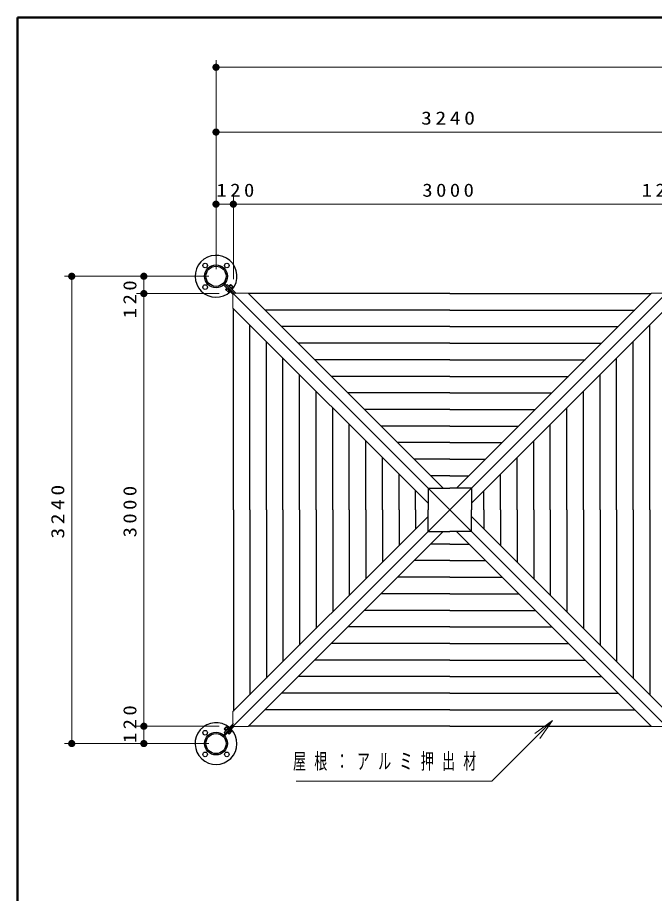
# Model space of a CAD drawing. Units: millimetres on the paper, scale 1:50. Extents: x -365 to 2, y 0 to 257.
# Drawn here: x -365 to -276.7, y 135.5 to 257 of the extents above; entities that cross this region are included whole.
import ezdxf

# ---------------------------------------------------------------- set-up
doc = ezdxf.new("R2010")
doc.units = ezdxf.units.MM
doc.layers.add('LY_1', color=7, linetype='Continuous', lineweight=25)
doc.layers.add('LY_2', color=7, linetype='Continuous', lineweight=13)
doc.styles.add('ＭＳ ゴシック', font='')
doc.styles.get('ＭＳ ゴシック').set_extended_font_data('MS Gothic')

# ---------------------------------------------------------------- blocks, each defined once
blk = doc.blocks.new('filled_dot')
at = {"color": 0, "linetype": 'Continuous', "lineweight": -2, "const_width": 1.25}
blk.add_lwpolyline([(-0.625, 0, 1), (0.625, 0, 1)], format="xyb", close=True, dxfattribs=at)

msp = doc.modelspace()

# ---------------------------------------------------------------- linework, layer by layer
at = {"layer": 'LY_1', "lineweight": 13}
for p, q in [((-337.491, 222.114), (-337.491, 251.099)), ((-337.491, 250.099), (-143.091, 250.099)), ((-337.491, 222.114), (-337.491, 242.114)), ((-337.491, 241.114), (-272.691, 241.114)), ((-335.091, 220.695), (-335.091, 232.114)), ((-337.491, 231.114), (-331.601, 231.114)), ((-335.091, 231.114), (-275.091, 231.114)), ((-278.611, 231.114), (-272.691, 231.114)), ((-338.491, 221.114), (-358.491, 221.114)), ((-357.491, 156.314), (-357.491, 221.114)), ((-347.491, 215.193), (-347.491, 221.114)), ((-337.072, 218.714), (-348.491, 218.714)), ((-347.491, 158.714), (-347.491, 218.714)), ((-347.491, 156.314), (-347.491, 162.203)), ((-293.328, 157.726), (-290.853, 159.494)), ((-290.853, 159.494), (-292.975, 157.373)), ((-290.853, 159.494), (-292.621, 157.019)), ((-337.072, 158.714), (-348.491, 158.714)), ((-338.491, 156.314), (-358.491, 156.314))]:
    msp.add_line(p, q, dxfattribs=at)
at = {"layer": 'LY_1'}
for p, q in [((-336.439, 219.934), (-335.367, 218.862)), ((-336.439, 219.934), (-335.138, 218.633)), ((-336.312, 220.062), (-334.963, 218.714)), ((-336.312, 220.062), (-335.01, 218.76)), ((-336.088, 219.838), (-335.961, 219.965)), ((-335.961, 219.965), (-334.709, 218.714)), ((-335.689, 219.784), (-335.505, 219.968)), ((-335.604, 219.699), (-335.384, 219.92)), ((-335.109, 219.572), (-335.505, 219.968)), ((-335.157, 219.694), (-335.384, 219.92)), ((-336.034, 219.439), (-336.175, 219.298)), ((-335.779, 218.902), (-336.175, 219.298)), ((-335.949, 219.354), (-336.091, 219.213)), ((-336.003, 219.498), (-336.048, 219.453)), ((-335.624, 219.029), (-336.048, 219.453)), ((-335.723, 219.128), (-335.864, 218.986)), ((-335.638, 219.043), (-335.779, 218.902)), ((-335.748, 219.753), (-335.703, 219.798)), ((-335.279, 219.374), (-335.703, 219.798)), ((-335.579, 219.074), (-335.624, 219.029)), ((-335.378, 219.473), (-335.157, 219.694)), ((-335.367, 218.862), (-335.239, 218.989)), ((-335.324, 219.329), (-335.279, 219.374)), ((-335.293, 219.388), (-335.109, 219.572)), ((-336.439, 157.493), (-335.091, 158.841)), ((-336.439, 157.493), (-335.138, 158.794)), ((-335.949, 158.695), (-336.345, 158.299)), ((-336.161, 158.115), (-336.345, 158.299)), ((-336.342, 157.844), (-335.091, 159.095)), ((-336.312, 157.365), (-335.01, 158.667)), ((-336.312, 157.365), (-335.239, 158.438)), ((-336.071, 158.647), (-336.297, 158.421)), ((-336.076, 158.2), (-336.297, 158.421)), ((-335.751, 158.525), (-336.175, 158.101)), ((-336.13, 158.056), (-336.175, 158.101)), ((-335.85, 158.426), (-336.071, 158.647)), ((-335.765, 158.511), (-335.949, 158.695)), ((-335.406, 158.18), (-335.83, 157.756)), ((-335.706, 158.48), (-335.751, 158.525)), ((-335.279, 158.025), (-335.675, 157.629)), ((-335.505, 158.081), (-335.364, 157.94)), ((-335.451, 158.226), (-335.406, 158.18)), ((-335.42, 158.166), (-335.279, 158.025)), ((-335.239, 158.438), (-335.367, 158.565)), ((-336.215, 157.717), (-336.342, 157.844)), ((-335.876, 157.801), (-335.83, 157.756)), ((-335.816, 157.77), (-335.675, 157.629)), ((-335.731, 157.855), (-335.59, 157.714))]:
    msp.add_line(p, q, dxfattribs=at)
at = {"layer": 'LY_1', "color": 131}
for p, q in [((-308.091, 191.714), (-335.138, 218.76)), ((-308.091, 191.714), (-335.138, 218.76)), ((-308.091, 191.714), (-335.138, 218.76)), ((-306.005, 191.714), (-333.052, 218.76)), ((-304.177, 191.714), (-277.13, 218.76)), ((-304.177, 191.714), (-277.13, 218.76)), ((-302.091, 191.714), (-275.044, 218.76)), ((-302.091, 191.714), (-275.044, 218.76)), ((-302.091, 191.714), (-275.044, 218.76)), ((-308.091, 189.628), (-335.138, 216.674)), ((-308.091, 189.628), (-335.138, 216.674)), ((-302.091, 189.628), (-275.044, 216.674)), ((-308.091, 187.8), (-335.138, 160.753)), ((-302.091, 187.8), (-275.044, 160.753)), ((-302.091, 187.8), (-275.044, 160.753)), ((-308.091, 185.714), (-335.138, 158.667)), ((-308.091, 185.714), (-335.138, 158.667)), ((-308.091, 185.714), (-335.138, 158.667)), ((-306.005, 185.714), (-333.052, 158.667)), ((-306.005, 185.714), (-333.052, 158.667)), ((-304.177, 185.714), (-277.13, 158.667)), ((-302.091, 185.714), (-275.044, 158.667)), ((-302.091, 185.714), (-275.044, 158.667)), ((-302.091, 185.714), (-275.044, 158.667))]:
    msp.add_line(p, q, dxfattribs=at)
at = {"layer": 'LY_1', "color": 131, "lineweight": 13}
for p, q in [((-335.138, 216.674), (-335.138, 218.76)), ((-333.052, 218.76), (-335.138, 218.76)), ((-335.138, 216.674), (-335.138, 218.76)), ((-277.13, 218.76), (-275.044, 218.76)), ((-277.13, 218.76), (-275.044, 218.76)), ((-335.138, 160.753), (-335.138, 158.667)), ((-333.052, 158.667), (-335.138, 158.667)), ((-333.052, 158.667), (-335.138, 158.667)), ((-277.13, 158.667), (-275.044, 158.667))]:
    msp.add_line(p, q, dxfattribs=at)
at = {"layer": 'LY_1', "color": 4}
for p, q in [((-305.091, 218.714), (-333.005, 218.714)), ((-305.091, 218.714), (-277.177, 218.714)), ((-305.091, 218.714), (-277.177, 218.714)), ((-335.091, 188.714), (-335.091, 216.628)), ((-335.091, 188.714), (-335.091, 216.628)), ((-335.091, 188.714), (-335.091, 160.8)), ((-305.091, 158.714), (-333.005, 158.714)), ((-305.091, 158.714), (-333.005, 158.714)), ((-305.091, 158.714), (-277.177, 158.714))]:
    msp.add_line(p, q, dxfattribs=at)
at = {"layer": 'LY_1', "color": 12}
for p, q in [((-305.091, 216.434), (-330.725, 216.434)), ((-305.091, 216.434), (-279.456, 216.434)), ((-305.091, 216.434), (-279.456, 216.434)), ((-332.811, 188.714), (-332.811, 214.348)), ((-332.811, 188.714), (-332.811, 214.348)), ((-305.091, 214.135), (-328.427, 214.135)), ((-305.091, 214.135), (-281.755, 214.135)), ((-305.091, 214.135), (-281.755, 214.135)), ((-277.37, 188.714), (-277.37, 214.348)), ((-330.513, 188.714), (-330.513, 212.049)), ((-330.513, 188.714), (-330.513, 212.049)), ((-305.091, 211.837), (-326.128, 211.837)), ((-305.091, 211.837), (-284.054, 211.837)), ((-305.091, 211.837), (-284.054, 211.837)), ((-279.669, 188.714), (-279.669, 212.049)), ((-328.214, 188.714), (-328.214, 209.751)), ((-328.214, 188.714), (-328.214, 209.751)), ((-305.091, 209.538), (-323.829, 209.538)), ((-305.091, 209.538), (-286.352, 209.538)), ((-305.091, 209.538), (-286.352, 209.538)), ((-281.968, 188.714), (-281.968, 209.751)), ((-325.915, 188.714), (-325.915, 207.452)), ((-325.915, 188.714), (-325.915, 207.452)), ((-305.091, 207.239), (-321.53, 207.239)), ((-305.091, 207.239), (-288.651, 207.239)), ((-305.091, 207.239), (-288.651, 207.239)), ((-284.267, 188.714), (-284.267, 207.452)), ((-323.616, 188.714), (-323.616, 205.153)), ((-323.616, 188.714), (-323.616, 205.153)), ((-305.091, 204.94), (-319.231, 204.94)), ((-305.091, 204.94), (-290.95, 204.94)), ((-305.091, 204.94), (-290.95, 204.94)), ((-286.565, 188.714), (-286.565, 205.153)), ((-321.317, 188.714), (-321.317, 202.854)), ((-321.317, 188.714), (-321.317, 202.854)), ((-305.091, 202.641), (-316.933, 202.641)), ((-305.091, 202.641), (-293.249, 202.641)), ((-305.091, 202.641), (-293.249, 202.641)), ((-288.864, 188.714), (-288.864, 202.854)), ((-319.019, 188.714), (-319.019, 200.555)), ((-319.019, 188.714), (-319.019, 200.555)), ((-291.163, 188.714), (-291.163, 200.555)), ((-305.091, 200.343), (-314.634, 200.343)), ((-305.091, 200.343), (-295.548, 200.343)), ((-305.091, 200.343), (-295.548, 200.343)), ((-316.72, 188.714), (-316.72, 198.257)), ((-316.72, 188.714), (-316.72, 198.257)), ((-305.091, 198.044), (-312.335, 198.044)), ((-305.091, 198.044), (-297.846, 198.044)), ((-305.091, 198.044), (-297.846, 198.044)), ((-293.462, 188.714), (-293.462, 198.257)), ((-314.421, 188.714), (-314.421, 195.958)), ((-314.421, 188.714), (-314.421, 195.958)), ((-305.091, 195.745), (-310.036, 195.745)), ((-305.091, 195.745), (-300.145, 195.745)), ((-305.091, 195.745), (-300.145, 195.745)), ((-295.76, 188.714), (-295.76, 195.958)), ((-312.122, 188.714), (-312.122, 193.659)), ((-312.122, 188.714), (-312.122, 193.659)), ((-305.091, 193.446), (-307.738, 193.446)), ((-305.091, 193.446), (-302.444, 193.446)), ((-305.091, 193.446), (-302.444, 193.446)), ((-298.059, 188.714), (-298.059, 193.659)), ((-309.824, 188.714), (-309.824, 191.36)), ((-309.824, 188.714), (-309.824, 191.36)), ((-300.358, 188.714), (-300.358, 191.36)), ((-332.811, 188.714), (-332.811, 163.079)), ((-330.513, 188.714), (-330.513, 165.378)), ((-328.214, 188.714), (-328.214, 167.676)), ((-325.915, 188.714), (-325.915, 169.975)), ((-323.616, 188.714), (-323.616, 172.274)), ((-321.317, 188.714), (-321.317, 174.573)), ((-319.019, 188.714), (-319.019, 176.872)), ((-316.72, 188.714), (-316.72, 179.17)), ((-314.421, 188.714), (-314.421, 181.469)), ((-312.122, 188.714), (-312.122, 183.768)), ((-309.824, 188.714), (-309.824, 186.067)), ((-300.358, 188.714), (-300.358, 186.067)), ((-300.358, 188.714), (-300.358, 186.067)), ((-298.059, 188.714), (-298.059, 183.768)), ((-298.059, 188.714), (-298.059, 183.768)), ((-295.76, 188.714), (-295.76, 181.469)), ((-295.76, 188.714), (-295.76, 181.469)), ((-293.462, 188.714), (-293.462, 179.17)), ((-293.462, 188.714), (-293.462, 179.17)), ((-291.163, 188.714), (-291.163, 176.872)), ((-291.163, 188.714), (-291.163, 176.872)), ((-288.864, 188.714), (-288.864, 174.573)), ((-288.864, 188.714), (-288.864, 174.573)), ((-286.565, 188.714), (-286.565, 172.274)), ((-286.565, 188.714), (-286.565, 172.274)), ((-284.267, 188.714), (-284.267, 169.975)), ((-284.267, 188.714), (-284.267, 169.975)), ((-281.968, 188.714), (-281.968, 167.676)), ((-281.968, 188.714), (-281.968, 167.676)), ((-279.669, 188.714), (-279.669, 165.378)), ((-279.669, 188.714), (-279.669, 165.378)), ((-277.37, 188.714), (-277.37, 163.079)), ((-277.37, 188.714), (-277.37, 163.079)), ((-305.091, 183.981), (-307.738, 183.981)), ((-305.091, 183.981), (-307.738, 183.981)), ((-305.091, 183.981), (-302.444, 183.981)), ((-305.091, 181.682), (-310.036, 181.682)), ((-305.091, 181.682), (-310.036, 181.682)), ((-305.091, 181.682), (-300.145, 181.682)), ((-305.091, 179.383), (-312.335, 179.383)), ((-305.091, 179.383), (-312.335, 179.383)), ((-305.091, 179.383), (-297.846, 179.383)), ((-305.091, 177.084), (-314.634, 177.084)), ((-305.091, 177.084), (-314.634, 177.084)), ((-305.091, 177.084), (-295.548, 177.084)), ((-305.091, 174.786), (-316.933, 174.786)), ((-305.091, 174.786), (-316.933, 174.786)), ((-305.091, 174.786), (-293.249, 174.786)), ((-305.091, 172.487), (-319.231, 172.487)), ((-305.091, 172.487), (-319.231, 172.487)), ((-305.091, 172.487), (-290.95, 172.487)), ((-305.091, 170.188), (-321.53, 170.188)), ((-305.091, 170.188), (-321.53, 170.188)), ((-305.091, 170.188), (-288.651, 170.188)), ((-305.091, 167.889), (-323.829, 167.889)), ((-305.091, 167.889), (-323.829, 167.889)), ((-305.091, 167.889), (-286.352, 167.889)), ((-305.091, 165.591), (-326.128, 165.591)), ((-305.091, 165.591), (-326.128, 165.591)), ((-305.091, 165.591), (-284.054, 165.591)), ((-305.091, 163.292), (-328.427, 163.292)), ((-305.091, 163.292), (-328.427, 163.292)), ((-305.091, 163.292), (-281.755, 163.292)), ((-305.091, 160.993), (-330.725, 160.993)), ((-305.091, 160.993), (-330.725, 160.993)), ((-305.091, 160.993), (-279.456, 160.993))]:
    msp.add_line(p, q, dxfattribs=at)
at = {"layer": 'LY_1', "color": 2}
for p, q in [((-308.091, 191.714), (-308.091, 188.714)), ((-305.091, 188.714), (-308.091, 191.714)), ((-308.091, 191.714), (-305.091, 191.714)), ((-305.091, 188.714), (-308.091, 191.714)), ((-308.091, 191.714), (-308.091, 188.714)), ((-305.091, 188.714), (-308.091, 191.714)), ((-305.091, 188.714), (-302.091, 191.714)), ((-302.091, 191.714), (-305.091, 191.714)), ((-305.091, 188.714), (-302.091, 191.714)), ((-302.091, 191.714), (-305.091, 191.714)), ((-305.091, 188.714), (-302.091, 191.714)), ((-302.091, 191.714), (-302.091, 188.714)), ((-308.091, 185.714), (-308.091, 188.714)), ((-305.091, 188.714), (-308.091, 185.714)), ((-305.091, 188.714), (-308.091, 185.714)), ((-305.091, 188.714), (-308.091, 185.714)), ((-305.091, 188.714), (-302.091, 185.714)), ((-305.091, 188.714), (-302.091, 185.714)), ((-305.091, 188.714), (-302.091, 185.714)), ((-302.091, 185.714), (-302.091, 188.714)), ((-302.091, 185.714), (-302.091, 188.714)), ((-308.091, 185.714), (-305.091, 185.714)), ((-308.091, 185.714), (-305.091, 185.714)), ((-302.091, 185.714), (-305.091, 185.714))]:
    msp.add_line(p, q, dxfattribs=at)
at = {"layer": 'LY_1', "lineweight": 13}
msp.add_lwpolyline([(-290.853, 159.494), (-299.253, 151.095), (-326.403, 151.095)], dxfattribs=at)
at = {"layer": 'LY_1'}
for centre, radius in [((-338.991, 222.614), 0.32), ((-337.491, 221.114), 1.58), ((-337.491, 221.114), 1.58), ((-337.491, 221.114), 1.398), ((-337.491, 221.114), 1.398), ((-335.991, 222.614), 0.32), ((-338.991, 219.614), 0.32), ((-338.991, 157.814), 0.32), ((-337.491, 156.314), 1.58), ((-337.491, 156.314), 1.58), ((-337.491, 156.314), 1.398), ((-337.491, 156.314), 1.398), ((-338.991, 154.814), 0.32), ((-335.991, 154.814), 0.32)]:
    msp.add_circle(centre, radius, dxfattribs=at)
for centre, start, end in [((-337.491, 221.114), 320.34217, 313.22157), ((-337.491, 156.314), 50.34217, 43.22157)]:
    msp.add_arc(centre, 2.9, start, end, dxfattribs=at)
at = {"layer": 'LY_2', "lineweight": 50}
for p, q in [((0, 257), (-365, 257)), ((-365, 257), (-365, 0))]:
    msp.add_line(p, q, dxfattribs=at)

# ---------------------------------------------------------------- block references
at = {"layer": 'LY_1', "lineweight": 13, "xscale": 0.4, "yscale": 0.4}
for p in [(-337.491, 250.099), (-337.491, 241.114), (-337.491, 231.114), (-335.091, 231.114)]:
    msp.add_blockref('filled_dot', p, dxfattribs=at)
for p, rotation in [((-335.091, 231.114), 180), ((-357.491, 221.114), 270), ((-347.491, 221.114), 270), ((-347.491, 218.714), 270), ((-347.491, 218.714), 90), ((-347.491, 158.714), 270), ((-347.491, 158.714), 90), ((-357.491, 156.314), 90), ((-347.491, 156.314), 90)]:
    msp.add_blockref('filled_dot', p, dxfattribs=dict(at, rotation=rotation))

# ---------------------------------------------------------------- texts
at = {"layer": 'LY_1', "style": 'ＭＳ ゴシック'}
for s, insert, char_height, attachment_point in [('\\T1.33;\\W1.2;3240', (-305.091, 242.114), 1.833, 8), ('\\T1.33;\\W1.15;120', (-334.57, 232.114), 1.833, 8), ('\\T1.33;\\W1.15;3000', (-305.091, 232.114), 1.833, 8), ('\\T1.33;\\W1.15;120', (-275.642, 232.114), 1.833, 8), ('\\T1.64;\\W0.6;屋根：アルミ押出材', (-326.82, 153.745), 2.199, 4)]:
    msp.add_mtext(s, dxfattribs=dict(at, insert=insert, char_height=char_height, attachment_point=attachment_point))
at = {"layer": 'LY_1', "char_height": 1.833, "attachment_point": 8, "rotation": 90, "style": 'ＭＳ ゴシック'}
for s, insert in [('\\T1.33;\\W1.15;120', (-348.491, 218.162)), ('\\T1.33;\\W1.2;3240', (-358.491, 188.714)), ('\\T1.33;\\W1.15;3000', (-348.491, 188.714)), ('\\T1.33;\\W1.15;120', (-348.491, 159.235))]:
    msp.add_mtext(s, dxfattribs=dict(at, insert=insert))

doc.saveas('drawing.dxf')
